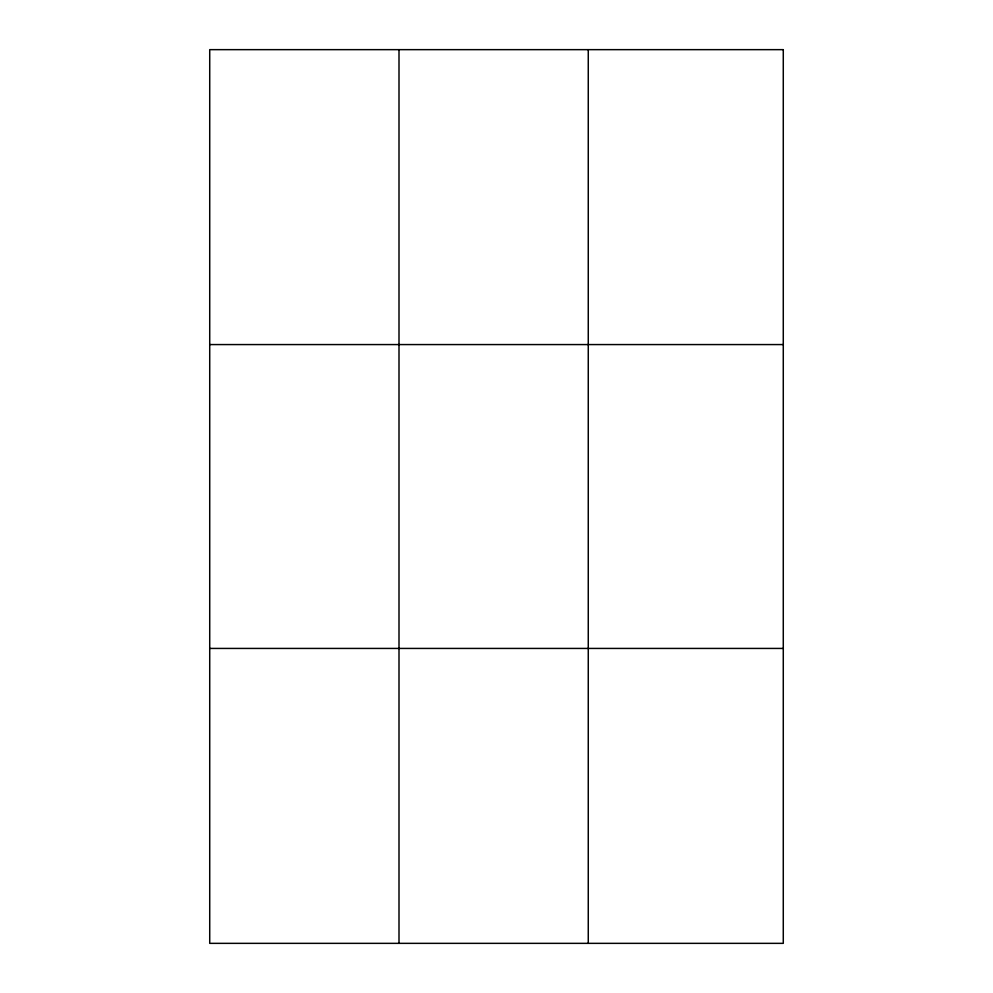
<?xml version="1.0" encoding="UTF-8"?>
<svg xmlns="http://www.w3.org/2000/svg" width="993" height="993" viewBox="0 0 993 993"><rect width="100%" height="100%" fill="white"/><g stroke="black" fill="none" stroke-linecap="round" stroke-linejoin="round"><path stroke-width="1.49" d="M399 49.65L399 943.35M588.266 49.65L588.266 943.35M209.722 344.571L783.278 344.571M209.722 648.429L783.278 648.429M783.278 49.65L783.278 943.35L209.722 943.35L209.722 49.65L783.278 49.65"/></g></svg>
